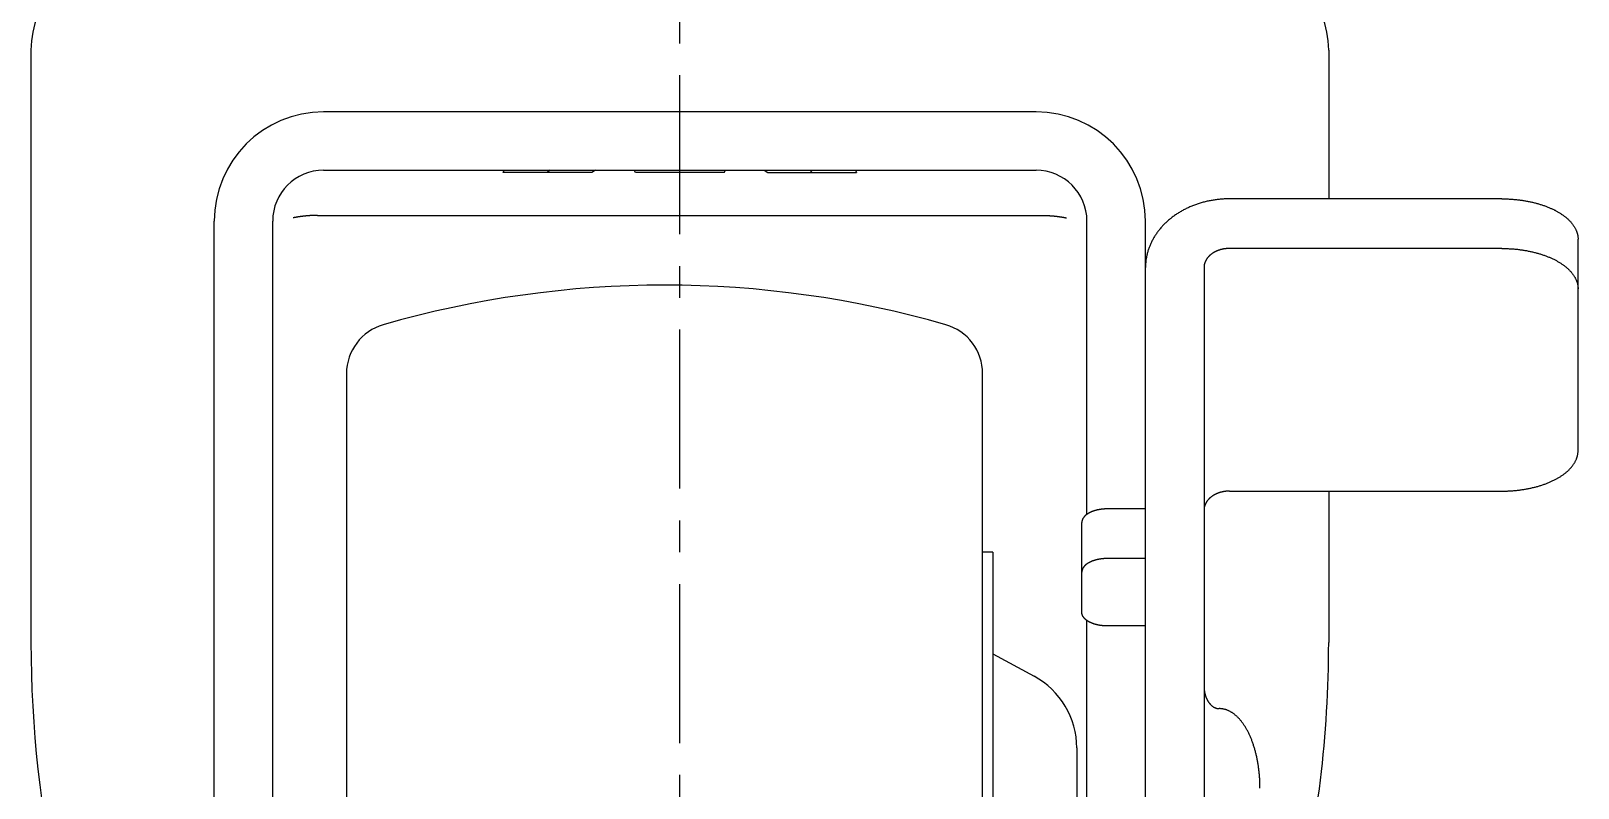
# Model space of a CAD drawing. Extents: x 1 to 224, y -15 to 251.
# Drawn here: x 32.9 to 93.7, y 87.7 to 117.5 of the extents above; entities that cross this region are included whole.
import ezdxf

# ---------------------------------------------------------------- set-up
doc = ezdxf.new("R2010")
doc.units = 0
doc.header["$LTSCALE"] = 5
doc.linetypes.add('CENTER', pattern=[2, 1.25, -0.25, 0.25, -0.25])
doc.layers.get('0').update_dxf_attribs({"linetype": 'CONTINUOUS'})
doc.layers.add('CENTER', color=1, linetype='CENTER')

msp = doc.modelspace()

# ---------------------------------------------------------------- linework, layer by layer
at = {"color": 7, "linetype": 'CONTINUOUS'}
for p, q in [((32.880038, 116.715959), (32.880038, 93.423956)), ((83.880038, 116.715959), (83.880038, 110.867595)), ((72.380038, 114.284817), (44.380038, 114.284817)), ((44.380038, 111.993569), (72.380038, 111.993569)), ((51.472379, 111.993569), (51.430034, 111.905959)), ((54.915936, 111.905959), (51.430034, 111.905959)), ((53.267971, 111.993569), (53.172985, 111.905959)), ((55.067681, 111.993569), (54.915936, 111.905959)), ((56.637087, 111.905959), (56.580327, 111.993569)), ((60.122989, 111.905959), (56.637087, 111.905959)), ((60.122989, 111.905959), (60.179748, 111.993569)), ((61.692395, 111.993569), (61.84414, 111.905959)), ((61.84414, 111.905959), (65.330042, 111.905959)), ((63.492105, 111.993569), (63.587091, 111.905959)), ((65.287697, 111.993569), (65.330042, 111.905959)), ((90.680038, 110.867595), (79.980038, 110.867595)), ((44.140038, 110.215959), (72.620038, 110.215959)), ((40.080038, 63.975959), (40.080038, 109.984817)), ((42.380038, 63.975959), (42.380038, 109.993569)), ((74.380038, 98.467485), (74.380038, 109.993569)), ((76.680038, 63.975959), (76.680038, 109.984817)), ((90.680038, 108.917085), (79.980038, 108.917085)), ((93.680038, 100.968296), (93.680038, 109.277838)), ((78.980038, 108.165833), (78.980038, 66.046805)), ((45.280038, 103.996501), (45.280038, 74.975959)), ((70.280038, 74.975959), (70.280038, 103.996501)), ((79.980038, 99.378538), (90.680038, 99.378538)), ((83.880038, 99.378538), (83.880038, 93.423956)), ((76.680038, 98.679452), (75.180038, 98.679452)), ((74.180038, 94.609265), (74.180038, 98.149533)), ((70.680038, 96.975959), (70.280038, 96.975959)), ((70.680038, 96.975959), (70.680038, 74.975959)), ((76.680038, 96.728942), (75.180038, 96.728942)), ((74.380038, 63.975959), (74.380038, 94.291313)), ((76.680038, 94.079345), (75.180038, 94.079345)), ((70.680038, 92.975959), (72.302323, 92.098578)), ((73.980038, 89.283859), (73.980038, 74.975959))]:
    msp.add_line(p, q, dxfattribs=at)
for points in [[(79.98, 110.868, 0), (79.9395, 110.867, 0), (79.8991, 110.867, 0), (79.8586, 110.866, 0), (79.8181, 110.864, 0), (79.7777, 110.863, 0), (79.7373, 110.86, 0), (79.6969, 110.858, 0), (79.6566, 110.855, 0), (79.6163, 110.851, 0), (79.5761, 110.847, 0), (79.5359, 110.843, 0), (79.4958, 110.838, 0), (79.4558, 110.833, 0), (79.4159, 110.828, 0), (79.376, 110.822, 0), (79.3362, 110.816, 0), (79.2966, 110.809, 0), (79.257, 110.802, 0), (79.2175, 110.794, 0), (79.1782, 110.787, 0), (79.139, 110.778, 0), (79.0999, 110.77, 0), (79.0609, 110.761, 0), (79.0221, 110.751, 0), (78.9834, 110.741, 0), (78.9449, 110.731, 0), (78.9065, 110.721, 0), (78.8683, 110.71, 0), (78.8303, 110.698, 0), (78.7924, 110.687, 0), (78.7547, 110.674, 0), (78.7172, 110.662, 0), (78.6799, 110.649, 0), (78.6427, 110.636, 0), (78.6058, 110.622, 0), (78.5691, 110.608, 0), (78.5326, 110.594, 0), (78.4963, 110.579, 0), (78.4603, 110.564, 0), (78.4244, 110.549, 0), (78.3888, 110.533, 0), (78.3535, 110.517, 0), (78.3184, 110.5, 0), (78.2835, 110.483, 0), (78.2489, 110.466, 0), (78.2145, 110.448, 0), (78.1805, 110.431, 0), (78.1467, 110.412, 0), (78.1131, 110.394, 0), (78.0799, 110.375, 0), (78.0469, 110.355, 0), (78.0142, 110.336, 0), (77.9819, 110.316, 0), (77.9498, 110.296, 0), (77.918, 110.275, 0), (77.8865, 110.254, 0), (77.8554, 110.233, 0), (77.8246, 110.212, 0), (77.7941, 110.19, 0), (77.7639, 110.168, 0), (77.7341, 110.145, 0), (77.7046, 110.123, 0), (77.6754, 110.1, 0), (77.6466, 110.076, 0), (77.6181, 110.053, 0), (77.59, 110.029, 0), (77.5623, 110.005, 0), (77.5349, 109.98, 0), (77.5079, 109.956, 0), (77.4812, 109.931, 0), (77.455, 109.905, 0), (77.4291, 109.88, 0), (77.4036, 109.854, 0), (77.3785, 109.828, 0), (77.3538, 109.802, 0), (77.3295, 109.775, 0), (77.3055, 109.749, 0), (77.282, 109.722, 0), (77.2589, 109.694, 0), (77.2362, 109.667, 0), (77.2139, 109.639, 0), (77.192, 109.611, 0), (77.1706, 109.583, 0), (77.1495, 109.555, 0), (77.1289, 109.526, 0), (77.1088, 109.498, 0), (77.089, 109.469, 0), (77.0697, 109.439, 0), (77.0508, 109.41, 0), (77.0324, 109.381, 0), (77.0144, 109.351, 0), (76.9969, 109.321, 0), (76.9798, 109.291, 0), (76.9631, 109.261, 0), (76.947, 109.23, 0), (76.9312, 109.2, 0), (76.916, 109.169, 0), (76.9012, 109.138, 0), (76.8868, 109.107, 0), (76.8729, 109.076, 0), (76.8595, 109.045, 0), (76.8466, 109.013, 0), (76.8341, 108.982, 0), (76.8221, 108.95, 0), (76.8106, 108.918, 0), (76.7996, 108.886, 0), (76.789, 108.854, 0), (76.7789, 108.822, 0), (76.7693, 108.79, 0), (76.7602, 108.758, 0), (76.7516, 108.725, 0), (76.7434, 108.693, 0), (76.7358, 108.66, 0), (76.7286, 108.628, 0), (76.7219, 108.595, 0), (76.7158, 108.562, 0), (76.7101, 108.529, 0), (76.7049, 108.497, 0), (76.7001, 108.464, 0), (76.6959, 108.431, 0), (76.6922, 108.398, 0), (76.689, 108.365, 0), (76.6862, 108.332, 0), (76.684, 108.298, 0), (76.6823, 108.265, 0), (76.681, 108.232, 0), (76.6803, 108.199, 0), (76.68, 108.166, 0)], [(90.68, 110.868, 0), (90.7169, 110.867, 0), (90.7537, 110.867, 0), (90.7905, 110.867, 0), (90.8272, 110.866, 0), (90.864, 110.865, 0), (90.9007, 110.863, 0), (90.9374, 110.862, 0), (90.9741, 110.86, 0), (91.0107, 110.858, 0), (91.0473, 110.856, 0), (91.0838, 110.853, 0), (91.1202, 110.85, 0), (91.1566, 110.847, 0), (91.1929, 110.844, 0), (91.2292, 110.841, 0), (91.2653, 110.837, 0), (91.3014, 110.833, 0), (91.3373, 110.829, 0), (91.3732, 110.825, 0), (91.409, 110.82, 0), (91.4446, 110.815, 0), (91.4802, 110.81, 0), (91.5156, 110.805, 0), (91.5509, 110.799, 0), (91.5861, 110.793, 0), (91.6211, 110.787, 0), (91.656, 110.781, 0), (91.6907, 110.775, 0), (91.7253, 110.768, 0), (91.7597, 110.761, 0), (91.794, 110.754, 0), (91.8281, 110.747, 0), (91.862, 110.739, 0), (91.8958, 110.731, 0), (91.9293, 110.723, 0), (91.9627, 110.715, 0), (91.9959, 110.707, 0), (92.0289, 110.698, 0), (92.0617, 110.689, 0), (92.0942, 110.68, 0), (92.1266, 110.671, 0), (92.1587, 110.661, 0), (92.1907, 110.651, 0), (92.2223, 110.641, 0), (92.2538, 110.631, 0), (92.285, 110.621, 0), (92.316, 110.61, 0), (92.3467, 110.6, 0), (92.3772, 110.589, 0), (92.4075, 110.578, 0), (92.4374, 110.566, 0), (92.4671, 110.555, 0), (92.4966, 110.543, 0), (92.5257, 110.531, 0), (92.5546, 110.519, 0), (92.5832, 110.507, 0), (92.6115, 110.494, 0), (92.6396, 110.482, 0), (92.6673, 110.469, 0), (92.6947, 110.456, 0), (92.7218, 110.443, 0), (92.7487, 110.429, 0), (92.7752, 110.416, 0), (92.8014, 110.402, 0), (92.8272, 110.388, 0), (92.8528, 110.374, 0), (92.878, 110.36, 0), (92.9029, 110.345, 0), (92.9274, 110.331, 0), (92.9517, 110.316, 0), (92.9755, 110.301, 0), (92.9991, 110.286, 0), (93.0222, 110.271, 0), (93.0451, 110.256, 0), (93.0675, 110.24, 0), (93.0897, 110.225, 0), (93.1114, 110.209, 0), (93.1328, 110.193, 0), (93.1538, 110.177, 0), (93.1744, 110.161, 0), (93.1947, 110.145, 0), (93.2146, 110.128, 0), (93.2341, 110.112, 0), (93.2532, 110.095, 0), (93.272, 110.078, 0), (93.2903, 110.061, 0), (93.3082, 110.044, 0), (93.3258, 110.027, 0), (93.343, 110.01, 0), (93.3597, 109.993, 0), (93.3761, 109.975, 0), (93.392, 109.958, 0), (93.4075, 109.94, 0), (93.4227, 109.922, 0), (93.4374, 109.904, 0), (93.4517, 109.886, 0), (93.4656, 109.868, 0), (93.479, 109.85, 0), (93.4921, 109.832, 0), (93.5047, 109.813, 0), (93.5169, 109.795, 0), (93.5286, 109.777, 0), (93.54, 109.758, 0), (93.5509, 109.739, 0), (93.5613, 109.721, 0), (93.5714, 109.702, 0), (93.581, 109.683, 0), (93.5901, 109.664, 0), (93.5989, 109.645, 0), (93.6071, 109.626, 0), (93.615, 109.607, 0), (93.6224, 109.588, 0), (93.6294, 109.569, 0), (93.6359, 109.55, 0), (93.6419, 109.53, 0), (93.6476, 109.511, 0), (93.6527, 109.492, 0), (93.6575, 109.472, 0), (93.6618, 109.453, 0), (93.6656, 109.434, 0), (93.669, 109.414, 0), (93.6719, 109.395, 0), (93.6744, 109.375, 0), (93.6764, 109.356, 0), (93.678, 109.336, 0), (93.6791, 109.317, 0), (93.6798, 109.297, 0), (93.68, 109.278, 0)], [(44.14, 110.216, 0), (44.1326, 110.216, 0), (44.1251, 110.216, 0), (44.1177, 110.216, 0), (44.1102, 110.216, 0), (44.1028, 110.216, 0), (44.0953, 110.216, 0), (44.0879, 110.216, 0), (44.0804, 110.216, 0), (44.073, 110.215, 0), (44.0655, 110.215, 0), (44.058, 110.215, 0), (44.0506, 110.215, 0), (44.0431, 110.215, 0), (44.0357, 110.215, 0), (44.0282, 110.215, 0), (44.0208, 110.214, 0), (44.0133, 110.214, 0), (44.0059, 110.214, 0), (43.9984, 110.214, 0), (43.991, 110.214, 0), (43.9835, 110.213, 0), (43.9761, 110.213, 0), (43.9686, 110.213, 0), (43.9611, 110.213, 0), (43.9537, 110.212, 0), (43.9462, 110.212, 0), (43.9388, 110.212, 0), (43.9313, 110.211, 0), (43.9239, 110.211, 0), (43.9164, 110.211, 0), (43.909, 110.21, 0), (43.9015, 110.21, 0), (43.8941, 110.21, 0), (43.8866, 110.209, 0), (43.8792, 110.209, 0), (43.8717, 110.208, 0), (43.8643, 110.208, 0), (43.8568, 110.208, 0), (43.8494, 110.207, 0), (43.8419, 110.207, 0), (43.8345, 110.206, 0), (43.827, 110.206, 0), (43.8196, 110.205, 0), (43.8121, 110.205, 0), (43.8047, 110.204, 0), (43.7972, 110.204, 0), (43.7898, 110.203, 0), (43.7823, 110.203, 0), (43.7749, 110.202, 0), (43.7674, 110.201, 0), (43.76, 110.201, 0), (43.7525, 110.2, 0), (43.7451, 110.2, 0), (43.7376, 110.199, 0), (43.7302, 110.198, 0), (43.7227, 110.198, 0), (43.7153, 110.197, 0), (43.7079, 110.196, 0), (43.7004, 110.196, 0), (43.693, 110.195, 0), (43.6855, 110.194, 0), (43.6781, 110.194, 0), (43.6706, 110.193, 0), (43.6632, 110.192, 0), (43.6557, 110.191, 0), (43.6483, 110.191, 0), (43.6409, 110.19, 0), (43.6334, 110.189, 0), (43.626, 110.188, 0), (43.6185, 110.187, 0), (43.6111, 110.187, 0), (43.6037, 110.186, 0), (43.5962, 110.185, 0), (43.5888, 110.184, 0), (43.5813, 110.183, 0), (43.5739, 110.182, 0), (43.5665, 110.182, 0), (43.559, 110.181, 0), (43.5516, 110.18, 0), (43.5441, 110.179, 0), (43.5367, 110.178, 0), (43.5293, 110.177, 0), (43.5218, 110.176, 0), (43.5144, 110.175, 0), (43.507, 110.174, 0), (43.4995, 110.173, 0), (43.4921, 110.172, 0), (43.4846, 110.171, 0), (43.4772, 110.17, 0), (43.4698, 110.169, 0), (43.4623, 110.168, 0), (43.4549, 110.167, 0), (43.4475, 110.166, 0), (43.44, 110.165, 0), (43.4326, 110.164, 0), (43.4252, 110.162, 0), (43.4178, 110.161, 0), (43.4103, 110.16, 0), (43.4029, 110.159, 0), (43.3955, 110.158, 0), (43.388, 110.157, 0), (43.3806, 110.156, 0), (43.3732, 110.154, 0), (43.3658, 110.153, 0), (43.3583, 110.152, 0), (43.3509, 110.151, 0), (43.3435, 110.149, 0), (43.3361, 110.148, 0), (43.3286, 110.147, 0), (43.3212, 110.146, 0), (43.3138, 110.144, 0), (43.3064, 110.143, 0), (43.2989, 110.142, 0), (43.2915, 110.14, 0), (43.2841, 110.139, 0), (43.2767, 110.138, 0), (43.2693, 110.136, 0), (43.2618, 110.135, 0), (43.2544, 110.134, 0), (43.247, 110.132, 0), (43.2396, 110.131, 0), (43.2322, 110.13, 0), (43.2248, 110.128, 0), (43.2173, 110.127, 0), (43.2099, 110.125, 0), (43.2025, 110.124, 0), (43.1951, 110.122, 0), (43.1877, 110.121, 0)], [(72.62, 110.216, 0), (72.6275, 110.216, 0), (72.6349, 110.216, 0), (72.6424, 110.216, 0), (72.6499, 110.216, 0), (72.6573, 110.216, 0), (72.6648, 110.216, 0), (72.6722, 110.216, 0), (72.6797, 110.216, 0), (72.6871, 110.215, 0), (72.6946, 110.215, 0), (72.702, 110.215, 0), (72.7095, 110.215, 0), (72.7169, 110.215, 0), (72.7244, 110.215, 0), (72.7318, 110.215, 0), (72.7393, 110.214, 0), (72.7468, 110.214, 0), (72.7542, 110.214, 0), (72.7617, 110.214, 0), (72.7691, 110.214, 0), (72.7766, 110.213, 0), (72.784, 110.213, 0), (72.7915, 110.213, 0), (72.7989, 110.213, 0), (72.8064, 110.212, 0), (72.8138, 110.212, 0), (72.8213, 110.212, 0), (72.8287, 110.211, 0), (72.8362, 110.211, 0), (72.8436, 110.211, 0), (72.8511, 110.21, 0), (72.8585, 110.21, 0), (72.866, 110.21, 0), (72.8734, 110.209, 0), (72.8809, 110.209, 0), (72.8884, 110.208, 0), (72.8958, 110.208, 0), (72.9033, 110.208, 0), (72.9107, 110.207, 0), (72.9182, 110.207, 0), (72.9256, 110.206, 0), (72.9331, 110.206, 0), (72.9405, 110.205, 0), (72.948, 110.205, 0), (72.9554, 110.204, 0), (72.9629, 110.204, 0), (72.9703, 110.203, 0), (72.9777, 110.203, 0), (72.9852, 110.202, 0), (72.9926, 110.201, 0), (73.0001, 110.201, 0), (73.0075, 110.2, 0), (73.015, 110.2, 0), (73.0224, 110.199, 0), (73.0299, 110.198, 0), (73.0373, 110.198, 0), (73.0448, 110.197, 0), (73.0522, 110.196, 0), (73.0597, 110.196, 0), (73.0671, 110.195, 0), (73.0746, 110.194, 0), (73.082, 110.194, 0), (73.0894, 110.193, 0), (73.0969, 110.192, 0), (73.1043, 110.191, 0), (73.1118, 110.191, 0), (73.1192, 110.19, 0), (73.1267, 110.189, 0), (73.1341, 110.188, 0), (73.1415, 110.187, 0), (73.149, 110.187, 0), (73.1564, 110.186, 0), (73.1639, 110.185, 0), (73.1713, 110.184, 0), (73.1787, 110.183, 0), (73.1862, 110.182, 0), (73.1936, 110.182, 0), (73.2011, 110.181, 0), (73.2085, 110.18, 0), (73.2159, 110.179, 0), (73.2234, 110.178, 0), (73.2308, 110.177, 0), (73.2383, 110.176, 0), (73.2457, 110.175, 0), (73.2531, 110.174, 0), (73.2606, 110.173, 0), (73.268, 110.172, 0), (73.2754, 110.171, 0), (73.2829, 110.17, 0), (73.2903, 110.169, 0), (73.2977, 110.168, 0), (73.3052, 110.167, 0), (73.3126, 110.166, 0), (73.32, 110.165, 0), (73.3275, 110.164, 0), (73.3349, 110.162, 0), (73.3423, 110.161, 0), (73.3497, 110.16, 0), (73.3572, 110.159, 0), (73.3646, 110.158, 0), (73.372, 110.157, 0), (73.3795, 110.156, 0), (73.3869, 110.154, 0), (73.3943, 110.153, 0), (73.4017, 110.152, 0), (73.4092, 110.151, 0), (73.4166, 110.149, 0), (73.424, 110.148, 0), (73.4314, 110.147, 0), (73.4389, 110.146, 0), (73.4463, 110.144, 0), (73.4537, 110.143, 0), (73.4611, 110.142, 0), (73.4686, 110.14, 0), (73.476, 110.139, 0), (73.4834, 110.138, 0), (73.4908, 110.136, 0), (73.4982, 110.135, 0), (73.5056, 110.134, 0), (73.5131, 110.132, 0), (73.5205, 110.131, 0), (73.5279, 110.13, 0), (73.5353, 110.128, 0), (73.5427, 110.127, 0), (73.5501, 110.125, 0), (73.5576, 110.124, 0), (73.565, 110.122, 0), (73.5724, 110.121, 0)], [(79.98, 108.917, 0), (79.9678, 108.917, 0), (79.9555, 108.917, 0), (79.9432, 108.917, 0), (79.931, 108.916, 0), (79.9187, 108.916, 0), (79.9065, 108.915, 0), (79.8942, 108.914, 0), (79.882, 108.913, 0), (79.8698, 108.913, 0), (79.8576, 108.911, 0), (79.8455, 108.91, 0), (79.8333, 108.909, 0), (79.8212, 108.908, 0), (79.8091, 108.906, 0), (79.797, 108.904, 0), (79.7849, 108.903, 0), (79.7729, 108.901, 0), (79.7609, 108.899, 0), (79.749, 108.897, 0), (79.7371, 108.895, 0), (79.7252, 108.892, 0), (79.7133, 108.89, 0), (79.7015, 108.887, 0), (79.6898, 108.885, 0), (79.678, 108.882, 0), (79.6664, 108.879, 0), (79.6547, 108.876, 0), (79.6431, 108.873, 0), (79.6316, 108.87, 0), (79.6201, 108.867, 0), (79.6087, 108.863, 0), (79.5974, 108.86, 0), (79.586, 108.856, 0), (79.5748, 108.853, 0), (79.5636, 108.849, 0), (79.5525, 108.845, 0), (79.5414, 108.841, 0), (79.5304, 108.837, 0), (79.5195, 108.833, 0), (79.5086, 108.828, 0), (79.4979, 108.824, 0), (79.4871, 108.819, 0), (79.4765, 108.815, 0), (79.4659, 108.81, 0), (79.4554, 108.805, 0), (79.445, 108.801, 0), (79.4347, 108.796, 0), (79.4245, 108.79, 0), (79.4143, 108.785, 0), (79.4042, 108.78, 0), (79.3942, 108.775, 0), (79.3843, 108.769, 0), (79.3745, 108.764, 0), (79.3648, 108.758, 0), (79.3552, 108.752, 0), (79.3456, 108.747, 0), (79.3362, 108.741, 0), (79.3269, 108.735, 0), (79.3176, 108.729, 0), (79.3085, 108.722, 0), (79.2994, 108.716, 0), (79.2905, 108.71, 0), (79.2817, 108.704, 0), (79.2729, 108.697, 0), (79.2643, 108.69, 0), (79.2558, 108.684, 0), (79.2474, 108.677, 0), (79.2391, 108.67, 0), (79.2309, 108.663, 0), (79.2228, 108.657, 0), (79.2149, 108.65, 0), (79.207, 108.642, 0), (79.1993, 108.635, 0), (79.1917, 108.628, 0), (79.1842, 108.621, 0), (79.1768, 108.613, 0), (79.1696, 108.606, 0), (79.1625, 108.598, 0), (79.1554, 108.591, 0), (79.1486, 108.583, 0), (79.1418, 108.576, 0), (79.1352, 108.568, 0), (79.1287, 108.56, 0), (79.1223, 108.552, 0), (79.1161, 108.544, 0), (79.11, 108.536, 0), (79.104, 108.528, 0), (79.0981, 108.52, 0), (79.0924, 108.512, 0), (79.0868, 108.504, 0), (79.0814, 108.495, 0), (79.076, 108.487, 0), (79.0709, 108.479, 0), (79.0658, 108.47, 0), (79.0609, 108.462, 0), (79.0562, 108.453, 0), (79.0515, 108.445, 0), (79.047, 108.436, 0), (79.0427, 108.428, 0), (79.0385, 108.419, 0), (79.0344, 108.41, 0), (79.0305, 108.401, 0), (79.0267, 108.393, 0), (79.0231, 108.384, 0), (79.0196, 108.375, 0), (79.0163, 108.366, 0), (79.0131, 108.357, 0), (79.01, 108.348, 0), (79.0071, 108.339, 0), (79.0043, 108.33, 0), (79.0017, 108.321, 0), (78.9993, 108.312, 0), (78.9969, 108.303, 0), (78.9948, 108.294, 0), (78.9927, 108.285, 0), (78.9909, 108.276, 0), (78.9891, 108.267, 0), (78.9876, 108.258, 0), (78.9861, 108.249, 0), (78.9849, 108.239, 0), (78.9837, 108.23, 0), (78.9827, 108.221, 0), (78.9819, 108.212, 0), (78.9812, 108.203, 0), (78.9807, 108.193, 0), (78.9803, 108.184, 0), (78.9801, 108.175, 0), (78.98, 108.166, 0)], [(90.68, 108.917, 0), (90.7169, 108.917, 0), (90.7537, 108.917, 0), (90.7905, 108.916, 0), (90.8272, 108.915, 0), (90.864, 108.914, 0), (90.9007, 108.913, 0), (90.9374, 108.911, 0), (90.9741, 108.909, 0), (91.0107, 108.907, 0), (91.0473, 108.905, 0), (91.0838, 108.903, 0), (91.1202, 108.9, 0), (91.1566, 108.897, 0), (91.1929, 108.894, 0), (91.2292, 108.89, 0), (91.2653, 108.887, 0), (91.3014, 108.883, 0), (91.3373, 108.878, 0), (91.3732, 108.874, 0), (91.409, 108.869, 0), (91.4446, 108.865, 0), (91.4802, 108.859, 0), (91.5156, 108.854, 0), (91.5509, 108.849, 0), (91.5861, 108.843, 0), (91.6211, 108.837, 0), (91.656, 108.831, 0), (91.6907, 108.824, 0), (91.7253, 108.817, 0), (91.7597, 108.811, 0), (91.794, 108.803, 0), (91.8281, 108.796, 0), (91.862, 108.788, 0), (91.8958, 108.781, 0), (91.9293, 108.773, 0), (91.9627, 108.764, 0), (91.9959, 108.756, 0), (92.0289, 108.747, 0), (92.0617, 108.738, 0), (92.0942, 108.729, 0), (92.1266, 108.72, 0), (92.1587, 108.711, 0), (92.1907, 108.701, 0), (92.2223, 108.691, 0), (92.2538, 108.681, 0), (92.285, 108.67, 0), (92.316, 108.66, 0), (92.3467, 108.649, 0), (92.3772, 108.638, 0), (92.4075, 108.627, 0), (92.4374, 108.616, 0), (92.4671, 108.604, 0), (92.4966, 108.593, 0), (92.5257, 108.581, 0), (92.5546, 108.569, 0), (92.5832, 108.556, 0), (92.6115, 108.544, 0), (92.6396, 108.531, 0), (92.6673, 108.518, 0), (92.6947, 108.505, 0), (92.7218, 108.492, 0), (92.7487, 108.479, 0), (92.7752, 108.465, 0), (92.8014, 108.451, 0), (92.8272, 108.438, 0), (92.8528, 108.424, 0), (92.878, 108.409, 0), (92.9029, 108.395, 0), (92.9274, 108.38, 0), (92.9517, 108.366, 0), (92.9755, 108.351, 0), (92.9991, 108.336, 0), (93.0222, 108.321, 0), (93.0451, 108.305, 0), (93.0675, 108.29, 0), (93.0897, 108.274, 0), (93.1114, 108.259, 0), (93.1328, 108.243, 0), (93.1538, 108.227, 0), (93.1744, 108.211, 0), (93.1947, 108.194, 0), (93.2146, 108.178, 0), (93.2341, 108.161, 0), (93.2532, 108.145, 0), (93.272, 108.128, 0), (93.2903, 108.111, 0), (93.3082, 108.094, 0), (93.3258, 108.077, 0), (93.343, 108.059, 0), (93.3597, 108.042, 0), (93.3761, 108.025, 0), (93.392, 108.007, 0), (93.4075, 107.989, 0), (93.4227, 107.972, 0), (93.4374, 107.954, 0), (93.4517, 107.936, 0), (93.4656, 107.918, 0), (93.479, 107.899, 0), (93.4921, 107.881, 0), (93.5047, 107.863, 0), (93.5169, 107.844, 0), (93.5286, 107.826, 0), (93.54, 107.807, 0), (93.5509, 107.789, 0), (93.5613, 107.77, 0), (93.5714, 107.751, 0), (93.581, 107.733, 0), (93.5901, 107.714, 0), (93.5989, 107.695, 0), (93.6071, 107.676, 0), (93.615, 107.657, 0), (93.6224, 107.637, 0), (93.6294, 107.618, 0), (93.6359, 107.599, 0), (93.6419, 107.58, 0), (93.6476, 107.561, 0), (93.6527, 107.541, 0), (93.6575, 107.522, 0), (93.6618, 107.503, 0), (93.6656, 107.483, 0), (93.669, 107.464, 0), (93.6719, 107.444, 0), (93.6744, 107.425, 0), (93.6764, 107.405, 0), (93.678, 107.386, 0), (93.6791, 107.366, 0), (93.6798, 107.347, 0), (93.68, 107.327, 0)], [(90.68, 99.3785, 0), (90.7169, 99.3787, 0), (90.7537, 99.379, 0), (90.7905, 99.3796, 0), (90.8272, 99.3805, 0), (90.864, 99.3815, 0), (90.9007, 99.3828, 0), (90.9374, 99.3844, 0), (90.9741, 99.3862, 0), (91.0107, 99.3882, 0), (91.0473, 99.3905, 0), (91.0838, 99.393, 0), (91.1202, 99.3957, 0), (91.1566, 99.3987, 0), (91.1929, 99.4019, 0), (91.2292, 99.4054, 0), (91.2653, 99.4091, 0), (91.3014, 99.413, 0), (91.3373, 99.4172, 0), (91.3732, 99.4216, 0), (91.409, 99.4262, 0), (91.4446, 99.431, 0), (91.4802, 99.4361, 0), (91.5156, 99.4414, 0), (91.5509, 99.447, 0), (91.5861, 99.4528, 0), (91.6211, 99.4588, 0), (91.656, 99.465, 0), (91.6907, 99.4715, 0), (91.7253, 99.4782, 0), (91.7597, 99.4851, 0), (91.794, 99.4922, 0), (91.8281, 99.4996, 0), (91.862, 99.5071, 0), (91.8958, 99.5149, 0), (91.9293, 99.5229, 0), (91.9627, 99.5312, 0), (91.9959, 99.5396, 0), (92.0289, 99.5483, 0), (92.0617, 99.5572, 0), (92.0942, 99.5663, 0), (92.1266, 99.5756, 0), (92.1587, 99.5851, 0), (92.1907, 99.5948, 0), (92.2223, 99.6047, 0), (92.2538, 99.6148, 0), (92.285, 99.6252, 0), (92.316, 99.6357, 0), (92.3467, 99.6465, 0), (92.3772, 99.6574, 0), (92.4075, 99.6685, 0), (92.4374, 99.6799, 0), (92.4671, 99.6914, 0), (92.4966, 99.7031, 0), (92.5257, 99.715, 0), (92.5546, 99.7271, 0), (92.5832, 99.7394, 0), (92.6115, 99.7519, 0), (92.6396, 99.7645, 0), (92.6673, 99.7774, 0), (92.6947, 99.7904, 0), (92.7218, 99.8036, 0), (92.7487, 99.8169, 0), (92.7752, 99.8305, 0), (92.8014, 99.8442, 0), (92.8272, 99.858, 0), (92.8528, 99.8721, 0), (92.878, 99.8863, 0), (92.9029, 99.9007, 0), (92.9274, 99.9152, 0), (92.9517, 99.9299, 0), (92.9755, 99.9448, 0), (92.9991, 99.9598, 0), (93.0222, 99.9749, 0), (93.0451, 99.9902, 0), (93.0675, 100.006, 0), (93.0897, 100.021, 0), (93.1114, 100.037, 0), (93.1328, 100.053, 0), (93.1538, 100.069, 0), (93.1744, 100.085, 0), (93.1947, 100.101, 0), (93.2146, 100.118, 0), (93.2341, 100.134, 0), (93.2532, 100.151, 0), (93.272, 100.168, 0), (93.2903, 100.185, 0), (93.3082, 100.202, 0), (93.3258, 100.219, 0), (93.343, 100.236, 0), (93.3597, 100.254, 0), (93.3761, 100.271, 0), (93.392, 100.289, 0), (93.4075, 100.306, 0), (93.4227, 100.324, 0), (93.4374, 100.342, 0), (93.4517, 100.36, 0), (93.4656, 100.378, 0), (93.479, 100.396, 0), (93.4921, 100.414, 0), (93.5047, 100.433, 0), (93.5169, 100.451, 0), (93.5286, 100.47, 0), (93.54, 100.488, 0), (93.5509, 100.507, 0), (93.5613, 100.526, 0), (93.5714, 100.544, 0), (93.581, 100.563, 0), (93.5901, 100.582, 0), (93.5989, 100.601, 0), (93.6071, 100.62, 0), (93.615, 100.639, 0), (93.6224, 100.658, 0), (93.6294, 100.677, 0), (93.6359, 100.697, 0), (93.6419, 100.716, 0), (93.6476, 100.735, 0), (93.6527, 100.754, 0), (93.6575, 100.774, 0), (93.6618, 100.793, 0), (93.6656, 100.812, 0), (93.669, 100.832, 0), (93.6719, 100.851, 0), (93.6744, 100.871, 0), (93.6764, 100.89, 0), (93.678, 100.91, 0), (93.6791, 100.929, 0), (93.6798, 100.949, 0), (93.68, 100.968, 0)], [(79.98, 99.3785, 0), (79.9678, 99.3785, 0), (79.9555, 99.3783, 0), (79.9432, 99.378, 0), (79.931, 99.3776, 0), (79.9187, 99.3771, 0), (79.9065, 99.3765, 0), (79.8942, 99.3758, 0), (79.882, 99.3749, 0), (79.8698, 99.374, 0), (79.8576, 99.3729, 0), (79.8455, 99.3717, 0), (79.8333, 99.3704, 0), (79.8212, 99.369, 0), (79.8091, 99.3675, 0), (79.797, 99.3658, 0), (79.7849, 99.3641, 0), (79.7729, 99.3622, 0), (79.7609, 99.3603, 0), (79.749, 99.3582, 0), (79.7371, 99.356, 0), (79.7252, 99.3537, 0), (79.7133, 99.3513, 0), (79.7015, 99.3488, 0), (79.6898, 99.3462, 0), (79.678, 99.3435, 0), (79.6664, 99.3406, 0), (79.6547, 99.3377, 0), (79.6431, 99.3346, 0), (79.6316, 99.3315, 0), (79.6201, 99.3282, 0), (79.6087, 99.3248, 0), (79.5974, 99.3214, 0), (79.586, 99.3178, 0), (79.5748, 99.3141, 0), (79.5636, 99.3103, 0), (79.5525, 99.3064, 0), (79.5414, 99.3024, 0), (79.5304, 99.2983, 0), (79.5195, 99.2941, 0), (79.5086, 99.2898, 0), (79.4979, 99.2854, 0), (79.4871, 99.2809, 0), (79.4765, 99.2763, 0), (79.4659, 99.2717, 0), (79.4554, 99.2669, 0), (79.445, 99.262, 0), (79.4347, 99.257, 0), (79.4245, 99.2519, 0), (79.4143, 99.2468, 0), (79.4042, 99.2415, 0), (79.3942, 99.2361, 0), (79.3843, 99.2307, 0), (79.3745, 99.2252, 0), (79.3648, 99.2195, 0), (79.3552, 99.2138, 0), (79.3456, 99.208, 0), (79.3362, 99.2021, 0), (79.3269, 99.1961, 0), (79.3176, 99.1901, 0), (79.3085, 99.1839, 0), (79.2994, 99.1777, 0), (79.2905, 99.1714, 0), (79.2817, 99.165, 0), (79.2729, 99.1585, 0), (79.2643, 99.1519, 0), (79.2558, 99.1453, 0), (79.2474, 99.1386, 0), (79.2391, 99.1318, 0), (79.2309, 99.1249, 0), (79.2228, 99.118, 0), (79.2149, 99.111, 0), (79.207, 99.1039, 0), (79.1993, 99.0967, 0), (79.1917, 99.0895, 0), (79.1842, 99.0822, 0), (79.1768, 99.0748, 0), (79.1696, 99.0674, 0), (79.1625, 99.0599, 0), (79.1554, 99.0523, 0), (79.1486, 99.0447, 0), (79.1418, 99.037, 0), (79.1352, 99.0292, 0), (79.1287, 99.0214, 0), (79.1223, 99.0135, 0), (79.1161, 99.0056, 0), (79.11, 98.9976, 0), (79.104, 98.9895, 0), (79.0981, 98.9814, 0), (79.0924, 98.9733, 0), (79.0868, 98.9651, 0), (79.0814, 98.9568, 0), (79.076, 98.9485, 0), (79.0709, 98.9401, 0), (79.0658, 98.9317, 0), (79.0609, 98.9233, 0), (79.0562, 98.9148, 0), (79.0515, 98.9062, 0), (79.047, 98.8977, 0), (79.0427, 98.889, 0), (79.0385, 98.8804, 0), (79.0344, 98.8717, 0), (79.0305, 98.8629, 0), (79.0267, 98.8542, 0), (79.0231, 98.8454, 0), (79.0196, 98.8365, 0), (79.0163, 98.8277, 0), (79.0131, 98.8188, 0), (79.01, 98.8098, 0), (79.0071, 98.8009, 0), (79.0043, 98.7919, 0), (79.0017, 98.7829, 0), (78.9993, 98.7738, 0), (78.9969, 98.7648, 0), (78.9948, 98.7557, 0), (78.9927, 98.7466, 0), (78.9909, 98.7375, 0), (78.9891, 98.7284, 0), (78.9876, 98.7192, 0), (78.9861, 98.7101, 0), (78.9849, 98.7009, 0), (78.9837, 98.6917, 0), (78.9827, 98.6826, 0), (78.9819, 98.6734, 0), (78.9812, 98.6641, 0), (78.9807, 98.6549, 0), (78.9803, 98.6457, 0), (78.9801, 98.6365, 0), (78.98, 98.6273, 0)], [(75.18, 98.6795, 0), (75.1678, 98.6794, 0), (75.1555, 98.6793, 0), (75.1432, 98.6791, 0), (75.131, 98.6788, 0), (75.1187, 98.6785, 0), (75.1065, 98.678, 0), (75.0942, 98.6775, 0), (75.082, 98.6769, 0), (75.0698, 98.6762, 0), (75.0576, 98.6755, 0), (75.0455, 98.6746, 0), (75.0333, 98.6737, 0), (75.0212, 98.6727, 0), (75.0091, 98.6717, 0), (74.997, 98.6705, 0), (74.9849, 98.6693, 0), (74.9729, 98.668, 0), (74.9609, 98.6666, 0), (74.949, 98.6651, 0), (74.9371, 98.6636, 0), (74.9252, 98.662, 0), (74.9133, 98.6603, 0), (74.9015, 98.6585, 0), (74.8898, 98.6566, 0), (74.878, 98.6547, 0), (74.8664, 98.6527, 0), (74.8547, 98.6506, 0), (74.8431, 98.6485, 0), (74.8316, 98.6462, 0), (74.8201, 98.6439, 0), (74.8087, 98.6416, 0), (74.7974, 98.6391, 0), (74.786, 98.6366, 0), (74.7748, 98.634, 0), (74.7636, 98.6313, 0), (74.7525, 98.6286, 0), (74.7414, 98.6258, 0), (74.7304, 98.6229, 0), (74.7195, 98.6199, 0), (74.7086, 98.6169, 0), (74.6979, 98.6138, 0), (74.6871, 98.6106, 0), (74.6765, 98.6074, 0), (74.6659, 98.6041, 0), (74.6554, 98.6007, 0), (74.645, 98.5972, 0), (74.6347, 98.5937, 0), (74.6245, 98.5901, 0), (74.6143, 98.5865, 0), (74.6042, 98.5828, 0), (74.5942, 98.579, 0), (74.5843, 98.5752, 0), (74.5745, 98.5713, 0), (74.5648, 98.5673, 0), (74.5552, 98.5633, 0), (74.5456, 98.5592, 0), (74.5362, 98.555, 0), (74.5269, 98.5508, 0), (74.5176, 98.5465, 0), (74.5085, 98.5422, 0), (74.4994, 98.5378, 0), (74.4905, 98.5333, 0), (74.4817, 98.5288, 0), (74.4729, 98.5242, 0), (74.4643, 98.5196, 0), (74.4558, 98.5149, 0), (74.4474, 98.5102, 0), (74.4391, 98.5054, 0), (74.4309, 98.5006, 0), (74.4228, 98.4957, 0), (74.4149, 98.4907, 0), (74.407, 98.4857, 0), (74.3993, 98.4807, 0), (74.3917, 98.4756, 0), (74.3842, 98.4704, 0), (74.3768, 98.4652, 0), (74.3696, 98.46, 0), (74.3625, 98.4547, 0), (74.3554, 98.4493, 0), (74.3486, 98.4439, 0), (74.3418, 98.4385, 0), (74.3352, 98.433, 0), (74.3287, 98.4275, 0), (74.3223, 98.422, 0), (74.3161, 98.4164, 0), (74.31, 98.4107, 0), (74.304, 98.4051, 0), (74.2981, 98.3993, 0), (74.2924, 98.3936, 0), (74.2868, 98.3878, 0), (74.2814, 98.382, 0), (74.276, 98.3761, 0), (74.2709, 98.3702, 0), (74.2658, 98.3643, 0), (74.2609, 98.3583, 0), (74.2562, 98.3523, 0), (74.2515, 98.3463, 0), (74.247, 98.3402, 0), (74.2427, 98.3342, 0), (74.2385, 98.3281, 0), (74.2344, 98.3219, 0), (74.2305, 98.3158, 0), (74.2267, 98.3096, 0), (74.2231, 98.3034, 0), (74.2196, 98.2971, 0), (74.2163, 98.2909, 0), (74.2131, 98.2846, 0), (74.21, 98.2783, 0), (74.2071, 98.272, 0), (74.2043, 98.2656, 0), (74.2017, 98.2593, 0), (74.1993, 98.2529, 0), (74.1969, 98.2465, 0), (74.1948, 98.2401, 0), (74.1927, 98.2337, 0), (74.1909, 98.2273, 0), (74.1891, 98.2208, 0), (74.1876, 98.2144, 0), (74.1861, 98.2079, 0), (74.1849, 98.2015, 0), (74.1837, 98.195, 0), (74.1827, 98.1885, 0), (74.1819, 98.182, 0), (74.1812, 98.1755, 0), (74.1807, 98.169, 0), (74.1803, 98.1625, 0), (74.1801, 98.156, 0), (74.18, 98.1495, 0)], [(75.18, 96.7289, 0), (75.1678, 96.7289, 0), (75.1555, 96.7288, 0), (75.1432, 96.7286, 0), (75.131, 96.7283, 0), (75.1187, 96.7279, 0), (75.1065, 96.7275, 0), (75.0942, 96.727, 0), (75.082, 96.7264, 0), (75.0698, 96.7257, 0), (75.0576, 96.725, 0), (75.0455, 96.7241, 0), (75.0333, 96.7232, 0), (75.0212, 96.7222, 0), (75.0091, 96.7211, 0), (74.997, 96.72, 0), (74.9849, 96.7188, 0), (74.9729, 96.7175, 0), (74.9609, 96.7161, 0), (74.949, 96.7146, 0), (74.9371, 96.7131, 0), (74.9252, 96.7114, 0), (74.9133, 96.7097, 0), (74.9015, 96.708, 0), (74.8898, 96.7061, 0), (74.878, 96.7042, 0), (74.8664, 96.7022, 0), (74.8547, 96.7001, 0), (74.8431, 96.698, 0), (74.8316, 96.6957, 0), (74.8201, 96.6934, 0), (74.8087, 96.6911, 0), (74.7974, 96.6886, 0), (74.786, 96.6861, 0), (74.7748, 96.6835, 0), (74.7636, 96.6808, 0), (74.7525, 96.6781, 0), (74.7414, 96.6752, 0), (74.7304, 96.6724, 0), (74.7195, 96.6694, 0), (74.7086, 96.6664, 0), (74.6979, 96.6633, 0), (74.6871, 96.6601, 0), (74.6765, 96.6569, 0), (74.6659, 96.6535, 0), (74.6554, 96.6502, 0), (74.645, 96.6467, 0), (74.6347, 96.6432, 0), (74.6245, 96.6396, 0), (74.6143, 96.636, 0), (74.6042, 96.6323, 0), (74.5942, 96.6285, 0), (74.5843, 96.6247, 0), (74.5745, 96.6208, 0), (74.5648, 96.6168, 0), (74.5552, 96.6127, 0), (74.5456, 96.6087, 0), (74.5362, 96.6045, 0), (74.5269, 96.6003, 0), (74.5176, 96.596, 0), (74.5085, 96.5917, 0), (74.4994, 96.5873, 0), (74.4905, 96.5828, 0), (74.4817, 96.5783, 0), (74.4729, 96.5737, 0), (74.4643, 96.5691, 0), (74.4558, 96.5644, 0), (74.4474, 96.5597, 0), (74.4391, 96.5549, 0), (74.4309, 96.55, 0), (74.4228, 96.5452, 0), (74.4149, 96.5402, 0), (74.407, 96.5352, 0), (74.3993, 96.5301, 0), (74.3917, 96.525, 0), (74.3842, 96.5199, 0), (74.3768, 96.5147, 0), (74.3696, 96.5094, 0), (74.3625, 96.5042, 0), (74.3554, 96.4988, 0), (74.3486, 96.4934, 0), (74.3418, 96.488, 0), (74.3352, 96.4825, 0), (74.3287, 96.477, 0), (74.3223, 96.4715, 0), (74.3161, 96.4659, 0), (74.31, 96.4602, 0), (74.304, 96.4545, 0), (74.2981, 96.4488, 0), (74.2924, 96.4431, 0), (74.2868, 96.4373, 0), (74.2814, 96.4315, 0), (74.276, 96.4256, 0), (74.2709, 96.4197, 0), (74.2658, 96.4138, 0), (74.2609, 96.4078, 0), (74.2562, 96.4018, 0), (74.2515, 96.3958, 0), (74.247, 96.3897, 0), (74.2427, 96.3837, 0), (74.2385, 96.3775, 0), (74.2344, 96.3714, 0), (74.2305, 96.3652, 0), (74.2267, 96.3591, 0), (74.2231, 96.3528, 0), (74.2196, 96.3466, 0), (74.2163, 96.3404, 0), (74.2131, 96.3341, 0), (74.21, 96.3278, 0), (74.2071, 96.3215, 0), (74.2043, 96.3151, 0), (74.2017, 96.3088, 0), (74.1993, 96.3024, 0), (74.1969, 96.296, 0), (74.1948, 96.2896, 0), (74.1927, 96.2832, 0), (74.1909, 96.2768, 0), (74.1891, 96.2703, 0), (74.1876, 96.2639, 0), (74.1861, 96.2574, 0), (74.1849, 96.251, 0), (74.1837, 96.2445, 0), (74.1827, 96.238, 0), (74.1819, 96.2315, 0), (74.1812, 96.225, 0), (74.1807, 96.2185, 0), (74.1803, 96.212, 0), (74.1801, 96.2055, 0), (74.18, 96.199, 0)], [(75.18, 94.0793, 0), (75.1678, 94.0794, 0), (75.1555, 94.0795, 0), (75.1432, 94.0797, 0), (75.131, 94.08, 0), (75.1187, 94.0803, 0), (75.1065, 94.0808, 0), (75.0942, 94.0813, 0), (75.082, 94.0819, 0), (75.0698, 94.0826, 0), (75.0576, 94.0833, 0), (75.0455, 94.0842, 0), (75.0333, 94.0851, 0), (75.0212, 94.0861, 0), (75.0091, 94.0871, 0), (74.997, 94.0883, 0), (74.9849, 94.0895, 0), (74.9729, 94.0908, 0), (74.9609, 94.0922, 0), (74.949, 94.0937, 0), (74.9371, 94.0952, 0), (74.9252, 94.0968, 0), (74.9133, 94.0985, 0), (74.9015, 94.1003, 0), (74.8898, 94.1022, 0), (74.878, 94.1041, 0), (74.8664, 94.1061, 0), (74.8547, 94.1082, 0), (74.8431, 94.1103, 0), (74.8316, 94.1126, 0), (74.8201, 94.1149, 0), (74.8087, 94.1172, 0), (74.7974, 94.1197, 0), (74.786, 94.1222, 0), (74.7748, 94.1248, 0), (74.7636, 94.1275, 0), (74.7525, 94.1302, 0), (74.7414, 94.133, 0), (74.7304, 94.1359, 0), (74.7195, 94.1389, 0), (74.7086, 94.1419, 0), (74.6979, 94.145, 0), (74.6871, 94.1482, 0), (74.6765, 94.1514, 0), (74.6659, 94.1547, 0), (74.6554, 94.1581, 0), (74.645, 94.1616, 0), (74.6347, 94.1651, 0), (74.6245, 94.1687, 0), (74.6143, 94.1723, 0), (74.6042, 94.176, 0), (74.5942, 94.1798, 0), (74.5843, 94.1836, 0), (74.5745, 94.1875, 0), (74.5648, 94.1915, 0), (74.5552, 94.1955, 0), (74.5456, 94.1996, 0), (74.5362, 94.2038, 0), (74.5269, 94.208, 0), (74.5176, 94.2123, 0), (74.5085, 94.2166, 0), (74.4994, 94.221, 0), (74.4905, 94.2255, 0), (74.4817, 94.23, 0), (74.4729, 94.2346, 0), (74.4643, 94.2392, 0), (74.4558, 94.2439, 0), (74.4474, 94.2486, 0), (74.4391, 94.2534, 0), (74.4309, 94.2582, 0), (74.4228, 94.2631, 0), (74.4149, 94.2681, 0), (74.407, 94.2731, 0), (74.3993, 94.2781, 0), (74.3917, 94.2832, 0), (74.3842, 94.2884, 0), (74.3768, 94.2936, 0), (74.3696, 94.2988, 0), (74.3625, 94.3041, 0), (74.3554, 94.3095, 0), (74.3486, 94.3149, 0), (74.3418, 94.3203, 0), (74.3352, 94.3258, 0), (74.3287, 94.3313, 0), (74.3223, 94.3368, 0), (74.3161, 94.3424, 0), (74.31, 94.3481, 0), (74.304, 94.3537, 0), (74.2981, 94.3595, 0), (74.2924, 94.3652, 0), (74.2868, 94.371, 0), (74.2814, 94.3768, 0), (74.276, 94.3827, 0), (74.2709, 94.3886, 0), (74.2658, 94.3945, 0), (74.2609, 94.4005, 0), (74.2562, 94.4065, 0), (74.2515, 94.4125, 0), (74.247, 94.4185, 0), (74.2427, 94.4246, 0), (74.2385, 94.4307, 0), (74.2344, 94.4369, 0), (74.2305, 94.443, 0), (74.2267, 94.4492, 0), (74.2231, 94.4554, 0), (74.2196, 94.4617, 0), (74.2163, 94.4679, 0), (74.2131, 94.4742, 0), (74.21, 94.4805, 0), (74.2071, 94.4868, 0), (74.2043, 94.4932, 0), (74.2017, 94.4995, 0), (74.1993, 94.5059, 0), (74.1969, 94.5123, 0), (74.1948, 94.5187, 0), (74.1927, 94.5251, 0), (74.1909, 94.5315, 0), (74.1891, 94.5379, 0), (74.1876, 94.5444, 0), (74.1861, 94.5509, 0), (74.1849, 94.5573, 0), (74.1837, 94.5638, 0), (74.1827, 94.5703, 0), (74.1819, 94.5768, 0), (74.1812, 94.5833, 0), (74.1807, 94.5898, 0), (74.1803, 94.5963, 0), (74.1801, 94.6028, 0), (74.18, 94.6093, 0)], [(78.98, 91.7226, 0), (78.9801, 91.7116, 0), (78.9802, 91.7007, 0), (78.9804, 91.6897, 0), (78.9808, 91.6787, 0), (78.9812, 91.6678, 0), (78.9817, 91.6568, 0), (78.9823, 91.6459, 0), (78.9829, 91.635, 0), (78.9837, 91.624, 0), (78.9846, 91.6131, 0), (78.9855, 91.6023, 0), (78.9865, 91.5914, 0), (78.9877, 91.5805, 0), (78.9889, 91.5697, 0), (78.9902, 91.5589, 0), (78.9916, 91.5482, 0), (78.993, 91.5374, 0), (78.9946, 91.5267, 0), (78.9963, 91.516, 0), (78.998, 91.5053, 0), (78.9999, 91.4947, 0), (79.0018, 91.4841, 0), (79.0038, 91.4736, 0), (79.0059, 91.463, 0), (79.0081, 91.4526, 0), (79.0103, 91.4421, 0), (79.0127, 91.4317, 0), (79.0151, 91.4214, 0), (79.0176, 91.411, 0), (79.0202, 91.4008, 0), (79.0229, 91.3906, 0), (79.0257, 91.3804, 0), (79.0286, 91.3703, 0), (79.0315, 91.3602, 0), (79.0345, 91.3502, 0), (79.0376, 91.3403, 0), (79.0408, 91.3304, 0), (79.0441, 91.3206, 0), (79.0475, 91.3108, 0), (79.0509, 91.3011, 0), (79.0544, 91.2914, 0), (79.058, 91.2819, 0), (79.0617, 91.2723, 0), (79.0654, 91.2629, 0), (79.0692, 91.2535, 0), (79.0731, 91.2442, 0), (79.0771, 91.235, 0), (79.0812, 91.2258, 0), (79.0853, 91.2167, 0), (79.0895, 91.2077, 0), (79.0938, 91.1988, 0), (79.0981, 91.1899, 0), (79.1025, 91.1812, 0), (79.107, 91.1725, 0), (79.1116, 91.1639, 0), (79.1162, 91.1553, 0), (79.1209, 91.1469, 0), (79.1257, 91.1385, 0), (79.1306, 91.1303, 0), (79.1355, 91.1221, 0), (79.1404, 91.114, 0), (79.1455, 91.106, 0), (79.1506, 91.0981, 0), (79.1558, 91.0903, 0), (79.161, 91.0826, 0), (79.1663, 91.075, 0), (79.1717, 91.0675, 0), (79.1771, 91.0601, 0), (79.1826, 91.0527, 0), (79.1881, 91.0455, 0), (79.1937, 91.0384, 0), (79.1994, 91.0314, 0), (79.2051, 91.0245, 0), (79.2109, 91.0177, 0), (79.2167, 91.011, 0), (79.2226, 91.0044, 0), (79.2286, 90.9979, 0), (79.2346, 90.9915, 0), (79.2406, 90.9853, 0), (79.2467, 90.9791, 0), (79.2528, 90.9731, 0), (79.259, 90.9672, 0), (79.2653, 90.9613, 0), (79.2716, 90.9556, 0), (79.2779, 90.9501, 0), (79.2843, 90.9446, 0), (79.2907, 90.9392, 0), (79.2972, 90.934, 0), (79.3037, 90.9289, 0), (79.3103, 90.9239, 0), (79.3169, 90.919, 0), (79.3235, 90.9143, 0), (79.3302, 90.9096, 0), (79.3369, 90.9051, 0), (79.3436, 90.9008, 0), (79.3504, 90.8965, 0), (79.3572, 90.8924, 0), (79.3641, 90.8883, 0), (79.371, 90.8845, 0), (79.3779, 90.8807, 0), (79.3849, 90.8771, 0), (79.3918, 90.8736, 0), (79.3988, 90.8702, 0), (79.4059, 90.8669, 0), (79.4129, 90.8638, 0), (79.42, 90.8608, 0), (79.4271, 90.858, 0), (79.4342, 90.8552, 0), (79.4414, 90.8526, 0), (79.4486, 90.8502, 0), (79.4558, 90.8478, 0), (79.463, 90.8456, 0), (79.4702, 90.8435, 0), (79.4775, 90.8416, 0), (79.4847, 90.8398, 0), (79.492, 90.8381, 0), (79.4993, 90.8366, 0), (79.5066, 90.8352, 0), (79.5139, 90.8339, 0), (79.5212, 90.8327, 0), (79.5286, 90.8317, 0), (79.5359, 90.8308, 0), (79.5432, 90.8301, 0), (79.5506, 90.8295, 0), (79.558, 90.829, 0), (79.5653, 90.8287, 0), (79.5727, 90.8285, 0), (79.58, 90.8284, 0)], [(81.18, 87.706, 0), (81.1799, 87.7443, 0), (81.1796, 87.7826, 0), (81.179, 87.8209, 0), (81.1781, 87.8592, 0), (81.177, 87.8974, 0), (81.1757, 87.9357, 0), (81.1741, 87.9739, 0), (81.1723, 88.012, 0), (81.1703, 88.0501, 0), (81.168, 88.0882, 0), (81.1655, 88.1262, 0), (81.1627, 88.1641, 0), (81.1597, 88.202, 0), (81.1565, 88.2398, 0), (81.153, 88.2775, 0), (81.1493, 88.3151, 0), (81.1453, 88.3527, 0), (81.1412, 88.3901, 0), (81.1367, 88.4274, 0), (81.1321, 88.4647, 0), (81.1272, 88.5018, 0), (81.1221, 88.5388, 0), (81.1167, 88.5756, 0), (81.1111, 88.6124, 0), (81.1053, 88.649, 0), (81.0993, 88.6854, 0), (81.093, 88.7217, 0), (81.0865, 88.7579, 0), (81.0798, 88.7939, 0), (81.0728, 88.8297, 0), (81.0656, 88.8654, 0), (81.0582, 88.9009, 0), (81.0506, 88.9362, 0), (81.0428, 88.9713, 0), (81.0347, 89.0062, 0), (81.0264, 89.041, 0), (81.0179, 89.0755, 0), (81.0092, 89.1099, 0), (81.0003, 89.144, 0), (80.9911, 89.1779, 0), (80.9817, 89.2116, 0), (80.9722, 89.245, 0), (80.9624, 89.2782, 0), (80.9524, 89.3112, 0), (80.9422, 89.344, 0), (80.9318, 89.3765, 0), (80.9212, 89.4087, 0), (80.9104, 89.4407, 0), (80.8994, 89.4724, 0), (80.8882, 89.5039, 0), (80.8768, 89.5351, 0), (80.8652, 89.566, 0), (80.8534, 89.5966, 0), (80.8414, 89.627, 0), (80.8292, 89.6571, 0), (80.8169, 89.6868, 0), (80.8043, 89.7163, 0), (80.7916, 89.7455, 0), (80.7787, 89.7743, 0), (80.7656, 89.8029, 0), (80.7523, 89.8311, 0), (80.7388, 89.859, 0), (80.7252, 89.8866, 0), (80.7114, 89.9139, 0), (80.6974, 89.9408, 0), (80.6833, 89.9674, 0), (80.669, 89.9936, 0), (80.6545, 90.0196, 0), (80.6399, 90.0451, 0), (80.6251, 90.0703, 0), (80.6102, 90.0952, 0), (80.5951, 90.1197, 0), (80.5798, 90.1438, 0), (80.5644, 90.1675, 0), (80.5489, 90.1909, 0), (80.5332, 90.2139, 0), (80.5173, 90.2366, 0), (80.5013, 90.2588, 0), (80.4852, 90.2807, 0), (80.469, 90.3022, 0), (80.4526, 90.3233, 0), (80.436, 90.344, 0), (80.4194, 90.3643, 0), (80.4026, 90.3842, 0), (80.3857, 90.4037, 0), (80.3687, 90.4228, 0), (80.3515, 90.4415, 0), (80.3343, 90.4597, 0), (80.3169, 90.4776, 0), (80.2994, 90.495, 0), (80.2818, 90.512, 0), (80.2641, 90.5286, 0), (80.2463, 90.5448, 0), (80.2284, 90.5606, 0), (80.2104, 90.5759, 0), (80.1923, 90.5907, 0), (80.1741, 90.6052, 0), (80.1559, 90.6192, 0), (80.1375, 90.6328, 0), (80.1191, 90.6459, 0), (80.1005, 90.6586, 0), (80.0819, 90.6708, 0), (80.0632, 90.6826, 0), (80.0445, 90.694, 0), (80.0257, 90.7049, 0), (80.0068, 90.7153, 0), (79.9878, 90.7253, 0), (79.9688, 90.7349, 0), (79.9497, 90.7439, 0), (79.9306, 90.7526, 0), (79.9114, 90.7607, 0), (79.8922, 90.7684, 0), (79.8729, 90.7757, 0), (79.8536, 90.7825, 0), (79.8342, 90.7888, 0), (79.8148, 90.7946, 0), (79.7954, 90.8, 0), (79.7759, 90.8049, 0), (79.7564, 90.8094, 0), (79.7369, 90.8134, 0), (79.7173, 90.8169, 0), (79.6977, 90.82, 0), (79.6782, 90.8226, 0), (79.6585, 90.8247, 0), (79.6389, 90.8263, 0), (79.6193, 90.8275, 0), (79.5997, 90.8282, 0), (79.58, 90.8284, 0)]]:
    msp.add_polyline3d(points, dxfattribs=at)
for centre, radius, start, end in [((36.380038, 116.715959), 3.5, 90, 180), ((80.380038, 116.715959), 3.5, 0, 90), ((44.380038, 109.984817), 4.3, 90, 180), ((72.380038, 109.984817), 4.3, 0, 90), ((44.380038, 109.993569), 2, 90, 180), ((72.380038, 109.993569), 2, 0, 90), ((57.780038, 67.475959), 40, 73.959558, 106.040442), ((47.280038, 103.996501), 2, 106.040442, 180), ((68.280038, 103.996501), 2, 0, 73.959558), ((77.973007, 93.423956), 45.092969, 180, 205.317993), ((38.787069, 93.423956), 45.092969, 346.228789, 0), ((70.780038, 89.283859), 3.2, 0, 61.594139)]:
    msp.add_arc(centre, radius, start, end, dxfattribs=at)
at = {"layer": 'CENTER', "color": 1, "linetype": 'CENTER'}
msp.add_line((58.380038, 39.475959), (58.380038, 169.675959), dxfattribs=at)

doc.saveas('drawing.dxf')
